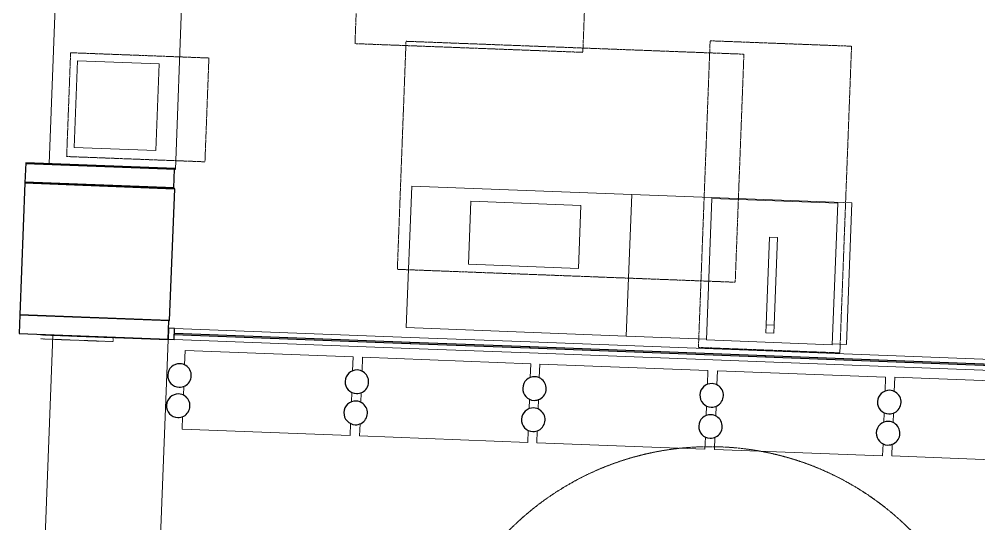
# Model space of a CAD drawing. Header units: millimetres. Extents: x 17567 to 83301, y -4294 to 56331.
# Drawn here: x 53662 to 59764, y 12797 to 16003 of the extents above; entities that cross this region are included whole.
import ezdxf

# ---------------------------------------------------------------- set-up
doc = ezdxf.new("R2010")
doc.units = ezdxf.units.MM
doc.header["$MEASUREMENT"] = 0
doc.linetypes.add('Hidden', pattern=[7.14375, 4.7625, -2.38125])
doc.linetypes.add('Hidden dense', pattern=[3.2, 1.6, -1.6])
for name, color, linetype, lineweight in [('A-GLAZ-CURT', 52, 'Continuous', 13), ('A-GLAZ-CWMG', 51, 'Continuous', 13), ('E-ELEC-EQPM', 71, 'Continuous', 13), ('E-ELEC-EQPM-HDLN', 91, 'Hidden', 13), ('I-FURN', 40, 'Continuous', 13), ('I-WALL', 2, 'Continuous', 13), ('Q-CASE', 33, 'Continuous', 13), ('Q-CASE-HDLN', 33, 'Hidden dense', 13)]:
    doc.layers.add(name, color=color, linetype=linetype, lineweight=lineweight)

# ---------------------------------------------------------------- blocks, each defined once
blk = doc.blocks.new('DISK SANDER - DISK SANDER-3496356-GA PLAN - LEVEL 11')
at = {"layer": 'E-ELEC-EQPM'}
for p, q in [((204.3, 551.1), (-195.7, 551.1)), ((-195.7, 551.1), (-195.7, -148.9)), ((204.3, -148.9), (204.3, 551.1)), ((-195.7, -148.9), (204.3, -148.9))]:
    blk.add_line(p, q, dxfattribs=at)
at = {"layer": 'E-ELEC-EQPM-HDLN'}
for p, q in [((-245.7, -1148.9), (-245.7, 1001.1)), ((-245.7, 1001.1), (1204.3, 1001.1)), ((1204.3, 1001.1), (1204.3, -1148.9)), ((1204.3, -1148.9), (-245.7, -1148.9))]:
    blk.add_line(p, q, dxfattribs=at)
blk = doc.blocks.new('FOAM CUTTER - FOAM CUTTER-3498417-GA PLAN - LEVEL 11')
at = {"layer": 'E-ELEC-EQPM'}
for p, q in [((400, 507.4), (-400, 507.4)), ((-400, 507.4), (-400, -392.6)), ((400, -392.6), (400, 507.4)), ((25.5, 448.4), (-25.5, 448.4)), ((-25.5, 448.4), (-25.5, 397.4)), ((25.5, 397.4), (25.5, 448.4)), ((25.5, 397.4), (-25.5, 397.4)), ((-25.5, 397.4), (-25.5, -160)), ((-25.5, 397.4), (25.5, 397.4)), ((25.5, -160), (25.5, 397.4)), ((-25.5, -160), (25.5, -160)), ((-400, -392.6), (400, -392.6))]:
    blk.add_line(p, q, dxfattribs=at)
at = {"layer": 'E-ELEC-EQPM-HDLN'}
for p, q in [((-450, -1392.6), (-450, 557.4)), ((-450, 557.4), (450, 557.4)), ((450, 557.4), (450, -1392.6)), ((450, -1392.6), (-450, -1392.6))]:
    blk.add_line(p, q, dxfattribs=at)
blk = doc.blocks.new('CARVEY - CARVEY-4313039-GA PLAN - LEVEL 11')
at = {"layer": 'E-ELEC-EQPM'}
for p, q in [((275, 260), (-275, 260)), ((-275, 260), (-275, -260)), ((275, -260), (275, 260)), ((-275, -260), (275, -260))]:
    blk.add_line(p, q, dxfattribs=at)
at = {"layer": 'E-ELEC-EQPM-HDLN'}
for p, q in [((-325, -305), (-325, 575)), ((-325, 575), (335, 575)), ((335, 575), (335, -305)), ((335, -305), (-325, -305))]:
    blk.add_line(p, q, dxfattribs=at)
blk = doc.blocks.new('System Panel - Glazed 6mm_Centre-9906496-GA PLAN - LEVEL 11')
at = {"layer": 'A-GLAZ-CURT', "lineweight": 30}
for p, q in [((750, 3), (-750, 3)), ((-750, 3), (-750, -3)), ((750, -3), (750, 3)), ((-750, -3), (750, -3))]:
    blk.add_line(p, q, dxfattribs=at)
blk = doc.blocks.new('BOBBIN SANDER - BOBBIN SANDER-3497043-GA PLAN - LEVEL 11')
at = {"layer": 'E-ELEC-EQPM'}
for p, q in [((194.3, 196.1), (-205.7, 196.1)), ((-205.7, 196.1), (-205.7, -203.9)), ((194.3, -203.9), (194.3, 196.1)), ((-205.7, -203.9), (194.3, -203.9))]:
    blk.add_line(p, q, dxfattribs=at)
at = {"layer": 'E-ELEC-EQPM-HDLN'}
for p, q in [((-655.7, -1203.9), (-655.7, 246.1)), ((-655.7, 246.1), (644.3, 246.1)), ((644.3, 246.1), (644.3, -1203.9)), ((644.3, -1203.9), (-655.7, -1203.9))]:
    blk.add_line(p, q, dxfattribs=at)
blk = doc.blocks.new('BVN_Joinery_Workshop_JO-N-11 - BVN_Joinery_Workshop_JO-N-11-10457271-GA PLAN - LEVEL 11')
at = {"layer": 'Q-CASE', "lineweight": 30}
for p, q in [((521.2, -10.3), (-431.8, -10.3)), ((-431.8, -10.3), (-431.8, -849.3)), ((521.2, -849.3), (521.2, -10.3)), ((-431.8, -849.3), (521.2, -849.3))]:
    blk.add_line(p, q, dxfattribs=at)
blk = doc.blocks.new('Rectangular Mullion - JEB_15 x 70mm-9906488-GA PLAN - LEVEL 11')
at = {"layer": 'A-GLAZ-CWMG'}
for p, q in [((-25452.1, 13667.9), (-26952.1, 13667.9)), ((-25452.1, 13597.9), (-26952.1, 13597.9))]:
    blk.add_line(p, q, dxfattribs=at)
blk = doc.blocks.new('BVN_Permiter Desk_Match Ex South - BVN_Permiter Desk_WEST-9756980-GA PLAN - LEVEL 11')
at = {"layer": 'Q-CASE'}
for p, q in [((10562.7, 110), (10562.7, 30)), ((10562.7, 30), (6086.7, 30)), ((10562.7, -703), (10562.7, 30)), ((8365.3, -703), (10562.7, -703))]:
    blk.add_line(p, q, dxfattribs=at)
at = {"layer": 'Q-CASE-HDLN', "lineweight": 13}
for p, q in [((10537.7, -353), (10537.7, 110)), ((10537.7, -353), (10537.7, 110)), ((10562.7, 110), (10562.7, -353)), ((10562.7, 110), (10562.7, -353)), ((10562.7, -353), (10537.7, -353)), ((10562.7, -353), (10537.7, -353)), ((10562.7, -353), (10537.7, -353))]:
    blk.add_line(p, q, dxfattribs=at)
blk = doc.blocks.new('JO-N-10 - JO-N-10-9791559-GA PLAN - LEVEL 11')
at = {"layer": 'Q-CASE'}
for p, q in [((-27788.1, 17543.2), (-27788.1, 14682.9)), ((-26985.1, 17543.2), (-27150.6, 17543.2)), ((-26985.1, 14677.9), (-26985.1, 17543.2)), ((-26987.6, 14677.9), (-26985.1, 14677.9))]:
    blk.add_line(p, q, dxfattribs=at)
blk = doc.blocks.new('Existing Furniture_High Meeting Table-1400x900_ET7 - ET7-9894611-GA PLAN - LEVEL 11')
at = {"layer": 'I-FURN'}
for p, q in [((0, 900), (0, 0)), ((1400, 900), (0, 900)), ((1400, 0), (1400, 900)), ((0, 0), (1400, 0))]:
    blk.add_line(p, q, dxfattribs=at)
blk = doc.blocks.new('Existing Furniture_High Meeting Table-1400x900_ET7 - ET7-V107-GA PLAN - LEVEL 11')
at = {"layer": 'I-FURN'}
for p, q in [((0, 900), (0, 0)), ((1400, 900), (0, 900)), ((1400, 0), (1400, 900)), ((0, 0), (510.9, 0)), ((1310.9, 0), (1400, 0))]:
    blk.add_line(p, q, dxfattribs=at)
blk = doc.blocks.new('BVN_Electrical Fixtures_Existing Power _ Data Pole_Single - BVN_Electrical Fixtures_Existing Power _ Data Pole_Single-5867652-GA PLAN - LEVEL 11')
at = {"layer": 'Q-CASE', "lineweight": 30}
for start, end in [(360, 180), (180, 360)]:
    blk.add_arc((0, 0), 75, start, end, dxfattribs=at)
blk = doc.blocks.new('RECEPTION HACK2 - RECEPTION HACK-9900891-GA PLAN - LEVEL 11')
at = {"layer": 'Q-CASE'}
for p, q in [((-23788.5, 23512.9), (-23876.6, 23512.9)), ((-23876.6, 23512.9), (-23876.6, 22442.9)), ((-23590.5, 23512.9), (-23650.8, 23512.9)), ((-23376.6, 23512.9), (-23452.8, 23512.9)), ((-23376.6, 22442.9), (-23376.6, 23512.9)), ((-23876.6, 22442.9), (-23787.5, 22442.9)), ((-23651.8, 22442.9), (-23589.5, 22442.9)), ((-23453.9, 22442.9), (-23376.6, 22442.9)), ((-23788.5, 22382.7), (-23876.6, 22382.7)), ((-23876.6, 22382.7), (-23876.6, 21312.7)), ((-23590.5, 22382.7), (-23650.8, 22382.7)), ((-23376.6, 22382.7), (-23452.8, 22382.7)), ((-23376.6, 21312.7), (-23376.6, 22382.7)), ((-23876.6, 21312.7), (-23789.1, 21312.7)), ((-23650.5, 21312.7), (-23591.1, 21312.7)), ((-23452.5, 21312.7), (-23376.6, 21312.7)), ((-23788.5, 21255.2), (-23876.6, 21255.2)), ((-23876.6, 21255.2), (-23876.6, 20185.2)), ((-23590.5, 21255.2), (-23650.8, 21255.2)), ((-23376.6, 21255.2), (-23452.8, 21255.2)), ((-23376.6, 20185.2), (-23376.6, 21255.2)), ((-23876.6, 20185.2), (-23787.5, 20185.2)), ((-23651.8, 20185.2), (-23589.5, 20185.2)), ((-23453.8, 20185.2), (-23376.6, 20185.2)), ((-23788.5, 20125), (-23876.6, 20125)), ((-23876.6, 20125), (-23876.6, 19055)), ((-23590.5, 20125), (-23650.8, 20125)), ((-23376.6, 20125), (-23452.8, 20125)), ((-23376.6, 19055), (-23376.6, 20125)), ((-23876.6, 19055), (-23785.9, 19055)), ((-23648.2, 19055), (-23592.8, 19055)), ((-23456.1, 19055), (-23376.6, 19055))]:
    blk.add_line(p, q, dxfattribs=at)
blk = doc.blocks.new('RECEPTION HACK3 - RECEPTION HACK-9900925-GA PLAN - LEVEL 11')
at = {"layer": 'Q-CASE'}
for p, q in [((-21293.6, 13566.7), (-22363.6, 13566.7)), ((-22363.6, 13566.7), (-22363.6, 13476.9)), ((-21293.6, 13479.5), (-21293.6, 13566.7)), ((-20163.4, 13566.7), (-21233.4, 13566.7)), ((-21233.4, 13566.7), (-21233.4, 13478.5)), ((-20163.4, 13479.5), (-20163.4, 13566.7)), ((-22363.6, 13339.2), (-22363.6, 13278.9)), ((-21293.6, 13281.6), (-21293.6, 13341.8)), ((-21233.4, 13342.8), (-21233.4, 13280.6)), ((-20163.4, 13281.6), (-20163.4, 13341.8)), ((-22363.6, 13141.2), (-22363.6, 13066.7)), ((-21293.6, 13066.7), (-21293.6, 13143.9)), ((-21233.4, 13144.9), (-21233.4, 13066.7)), ((-20163.4, 13066.7), (-20163.4, 13143.9)), ((-22363.6, 13066.7), (-21293.6, 13066.7)), ((-21233.4, 13066.7), (-20163.4, 13066.7))]:
    blk.add_line(p, q, dxfattribs=at)
blk = doc.blocks.new('Rectangular Mullion - JEB_38 x 70mm-9904427-GA PLAN - LEVEL 11')
at = {"layer": 'A-GLAZ-CWMG', "lineweight": 30}
for p, q in [((0, 35), (-38, 35)), ((-38, 35), (-38, -35)), ((0, -35), (0, 35)), ((-38, -35), (0, -35))]:
    blk.add_line(p, q, dxfattribs=at)
blk = doc.blocks.new('System Panel - Glazed 6mm_Centre-10054484-GA PLAN - LEVEL 11')
at = {"layer": 'A-GLAZ-CURT', "lineweight": 30}
for p, q in [((381, 3), (-381, 3)), ((-381, 3), (-381, -3)), ((381, -3), (381, 3)), ((-381, -3), (381, -3))]:
    blk.add_line(p, q, dxfattribs=at)
blk = doc.blocks.new('Rectangular Mullion - JEB_15 x 70mm-10054486-GA PLAN - LEVEL 11')
at = {"layer": 'A-GLAZ-CWMG'}
for p, q in [((-24690.1, 13667.9), (-25452.1, 13667.9)), ((-24690.1, 13597.9), (-25452.1, 13597.9))]:
    blk.add_line(p, q, dxfattribs=at)
blk = doc.blocks.new('Rectangular Mullion - JEB_15 x 70mm-9906491-GA PLAN - LEVEL 11')
at = {"layer": 'A-GLAZ-CWMG'}
for p, q in [((-21690.1, 13667.9), (-23190.1, 13667.9)), ((-21690.1, 13597.9), (-23190.1, 13597.9))]:
    blk.add_line(p, q, dxfattribs=at)
blk = doc.blocks.new('POWER_DATA_DROPPER - POWER_DATA_DROPPER-V132-GA PLAN - LEVEL 11')
at = {"layer": 'E-ELEC-EQPM-HDLN'}
for q in [(0, 200), (-200, 0), (0, -200), (200, 0)]:
    blk.add_line((0, 0), q, dxfattribs=at)
blk.add_circle((0, 0), 1800, dxfattribs=at)
for start, end in [(52.86353, 99.02208), (108.24346, 110.16206), (114.68698, 187.27008), (35.28898, 37.0873), (0.56509, 1.22175), (238.80001, 335.17653), (209.38906, 210.04823), (212.78374, 213.4429)]:
    blk.add_arc((0, 0), 1800, start, end, dxfattribs=at)
blk = doc.blocks.new('Rectangular Mullion - JEB_15 x 70mm-10054487-GA PLAN - LEVEL 11')
at = {"layer": 'A-GLAZ-CWMG'}
for p, q in [((-23190.1, 13667.9), (-24690.1, 13667.9)), ((-23190.1, 13597.9), (-24690.1, 13597.9))]:
    blk.add_line(p, q, dxfattribs=at)

msp = doc.modelspace()

# ---------------------------------------------------------------- linework, layer by layer
at = {"layer": 'I-WALL', "lineweight": 30}
for p, q in [((53703.7, 15090.1), (53698.8, 14962.2)), ((53703.5, 15085.1), (54653.3, 15048.9)), ((54653.5, 15053.9), (53703.7, 15090.1)), ((54646.3, 14931.1), (54650.8, 15049)), ((54653.3, 15048.9), (54653.5, 15053.9)), ((53698.8, 14962.2), (54648.6, 14926)), ((54648.8, 14931), (53699, 14967.2)), ((54648.6, 14926), (54648.8, 14931)), ((53666.8, 14123.8), (53662.3, 14005.9)), ((54614.1, 14087.7), (53666.8, 14123.8)), ((54609.6, 13969.8), (54614.1, 14087.7)), ((53662.3, 14005.9), (54609.6, 13969.8))]:
    msp.add_line(p, q, dxfattribs=at)

# ---------------------------------------------------------------- block references
at = {"layer": 'A-GLAZ-CURT', "rotation": 357.816525054261}
for name, p in [('System Panel - Glazed 6mm_Centre-9906496-GA PLAN - LEVEL 11', (55398.4, 13974.7)), ('System Panel - Glazed 6mm_Centre-10054484-GA PLAN - LEVEL 11', (56528.6, 13931.6)), ('System Panel - Glazed 6mm_Centre-9906496-GA PLAN - LEVEL 11', (57658.8, 13888.6)), ('System Panel - Glazed 6mm_Centre-9906496-GA PLAN - LEVEL 11', (59157.7, 13831.4))]:
    msp.add_blockref(name, p, dxfattribs=at)
at = {"layer": 'A-GLAZ-CWMG'}
for name, p, rotation in [('Rectangular Mullion - JEB_38 x 70mm-9904427-GA PLAN - LEVEL 11', (54611, 14004.8), 177.8165250542611), ('Rectangular Mullion - JEB_15 x 70mm-9906488-GA PLAN - LEVEL 11', (81062, -646.5), 357.816525054261), ('Rectangular Mullion - JEB_15 x 70mm-10054486-GA PLAN - LEVEL 11', (81062, -646.5), 357.816525054261), ('Rectangular Mullion - JEB_15 x 70mm-10054487-GA PLAN - LEVEL 11', (81062, -646.5), 357.816525054261), ('Rectangular Mullion - JEB_15 x 70mm-9906491-GA PLAN - LEVEL 11', (81062, -646.5), 357.816525054261)]:
    msp.add_blockref(name, p, dxfattribs=dict(at, rotation=rotation))
at = {"layer": 'E-ELEC-EQPM'}
for name, p, rotation in [('BOBBIN SANDER - BOBBIN SANDER-3497043-GA PLAN - LEVEL 11', (57025.2, 16445.5), 267.816525054261), ('FOAM CUTTER - FOAM CUTTER-3498417-GA PLAN - LEVEL 11', (58452.4, 14456.8), 177.8165250542611), ('DISK SANDER - DISK SANDER-3496356-GA PLAN - LEVEL 11', (57076.7, 14620.9), 87.8165250542602), ('CARVEY - CARVEY-4313039-GA PLAN - LEVEL 11', (54281.7, 15453.4), 267.8165250542608), ('POWER_DATA_DROPPER - POWER_DATA_DROPPER-V132-GA PLAN - LEVEL 11', (58054.5, 11486.6), 340.816525054261)]:
    msp.add_blockref(name, p, dxfattribs=dict(at, rotation=rotation))
at = {"layer": 'I-FURN', "rotation": 357.816525054261}
for name, p in [('Existing Furniture_High Meeting Table-1400x900_ET7 - ET7-9894611-GA PLAN - LEVEL 11', (56124, 14043.1)), ('Existing Furniture_High Meeting Table-1400x900_ET7 - ET7-V107-GA PLAN - LEVEL 11', (57523, 13989.8))]:
    msp.add_blockref(name, p, dxfattribs=at)
at = {"layer": 'Q-CASE'}
for name, p, rotation in [('JO-N-10 - JO-N-10-9791559-GA PLAN - LEVEL 11', (81062, -646.5), 357.816525054261), ('BVN_Joinery_Workshop_JO-N-11 - BVN_Joinery_Workshop_JO-N-11-10457271-GA PLAN - LEVEL 11', (54130.7, 14956), 357.816525054261), ('BVN_Permiter Desk_Match Ex South - BVN_Permiter Desk_WEST-9756980-GA PLAN - LEVEL 11', (53504.6, 3437.5), 87.81652505426096), ('RECEPTION HACK2 - RECEPTION HACK-9900891-GA PLAN - LEVEL 11', (34766.1, -9235.7), 267.8165250542613), ('BVN_Electrical Fixtures_Existing Power _ Data Pole_Single - BVN_Electrical Fixtures_Existing Power _ Data Pole_Single-5867652-GA PLAN - LEVEL 11', (54681.8, 13739.1), 267.8165250542613), ('BVN_Electrical Fixtures_Existing Power _ Data Pole_Single - BVN_Electrical Fixtures_Existing Power _ Data Pole_Single-5867652-GA PLAN - LEVEL 11', (55809.5, 13698.9), 267.8165250542613), ('BVN_Electrical Fixtures_Existing Power _ Data Pole_Single - BVN_Electrical Fixtures_Existing Power _ Data Pole_Single-5867652-GA PLAN - LEVEL 11', (56938.9, 13655.8), 267.8165250542613), ('BVN_Electrical Fixtures_Existing Power _ Data Pole_Single - BVN_Electrical Fixtures_Existing Power _ Data Pole_Single-5867652-GA PLAN - LEVEL 11', (58065.6, 13612.9), 267.8165250542613), ('RECEPTION HACK3 - RECEPTION HACK-9900925-GA PLAN - LEVEL 11', (81060.7, -681.5), 357.816525054261), ('BVN_Electrical Fixtures_Existing Power _ Data Pole_Single - BVN_Electrical Fixtures_Existing Power _ Data Pole_Single-5867652-GA PLAN - LEVEL 11', (54673.4, 13546.9), 267.8165250542613), ('BVN_Electrical Fixtures_Existing Power _ Data Pole_Single - BVN_Electrical Fixtures_Existing Power _ Data Pole_Single-5867652-GA PLAN - LEVEL 11', (59195, 13569.8), 267.8165250542613), ('BVN_Electrical Fixtures_Existing Power _ Data Pole_Single - BVN_Electrical Fixtures_Existing Power _ Data Pole_Single-5867652-GA PLAN - LEVEL 11', (55802, 13501.1), 267.8165250542613), ('BVN_Electrical Fixtures_Existing Power _ Data Pole_Single - BVN_Electrical Fixtures_Existing Power _ Data Pole_Single-5867652-GA PLAN - LEVEL 11', (56931.4, 13458), 267.8165250542613), ('BVN_Electrical Fixtures_Existing Power _ Data Pole_Single - BVN_Electrical Fixtures_Existing Power _ Data Pole_Single-5867652-GA PLAN - LEVEL 11', (58058.1, 13415), 267.8165250542613), ('BVN_Electrical Fixtures_Existing Power _ Data Pole_Single - BVN_Electrical Fixtures_Existing Power _ Data Pole_Single-5867652-GA PLAN - LEVEL 11', (59187.5, 13372), 267.8165250542613)]:
    msp.add_blockref(name, p, dxfattribs=dict(at, rotation=rotation))

doc.saveas('drawing.dxf')
